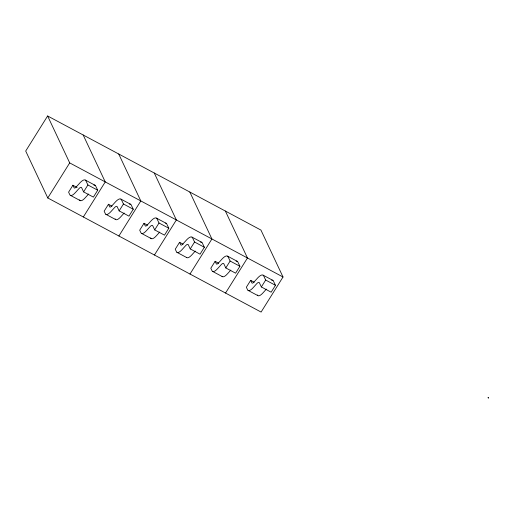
<?xml version="1.0" encoding="UTF-8"?>
<svg xmlns="http://www.w3.org/2000/svg" width="514" height="514" viewBox="0 0 514 514"><rect width="100%" height="100%" fill="white"/><g stroke="black" fill="none" stroke-linecap="round" stroke-linejoin="round"><path stroke-width="0.77" d="M47.622 115.971L25.7 151.039L47.783 197.967L261.099 312.069L283.015 277.001L260.939 230.079L47.622 115.971L69.698 162.899L283.015 277.001M47.783 197.967L69.698 162.899M77.113 187.494L72.911 185.252L68.6 192.152L69.775 194.665A13.351 4.022 -61.9 0 0 75.468 192.499L78.815 188.779A6.618 1.992 -61.9 0 1 81.63 187.706L83.589 191.876L93.387 197.113L97.705 190.212L95.501 185.638A14.951 4.504 -61.9 0 0 93.901 185.13M83.589 191.876L87.907 184.969L85.703 180.395A14.951 4.504 -61.9 0 0 80.312 182.444L75.995 187.199A5.018 1.51 -61.9 0 1 74.183 187.886L72.911 185.252M83.332 216.985L105.254 181.917L83.172 134.989M111.962 206.14L108.467 204.27L104.149 211.17L105.331 213.676A13.351 4.022 -61.9 0 0 111.018 211.517L114.365 207.797A6.618 1.992 -61.9 0 1 117.186 206.724L119.145 210.888L128.943 216.131L133.261 209.23L131.057 204.656A14.951 4.504 -61.9 0 0 129.457 204.148M119.145 210.888L123.463 203.987L121.259 199.413A14.951 4.504 -61.9 0 0 115.862 201.462L111.544 206.217A5.018 1.51 -61.9 0 1 109.733 206.904L108.467 204.27M118.888 236.003L140.804 200.935L118.728 154.007M147.518 225.158L144.016 223.288L139.705 230.188L140.881 232.694A13.351 4.022 -61.9 0 0 146.574 230.535L149.921 226.815A6.618 1.992 -61.9 0 1 152.735 225.742L154.695 229.906L164.493 235.149L168.81 228.248L166.607 223.667A14.951 4.504 -61.9 0 0 165.495 223.121M154.695 229.906L159.012 223.005L156.809 218.431A14.951 4.504 -61.9 0 0 151.418 220.48L147.094 225.235A5.018 1.51 -61.9 0 1 145.289 225.922L144.016 223.288M154.438 255.021L176.36 219.953L154.277 173.025M183.068 244.176L179.572 242.3L175.255 249.206L176.437 251.712A13.351 4.022 -61.9 0 0 182.123 249.553L185.47 245.833A6.618 1.992 -61.9 0 1 188.291 244.76L190.251 248.924L200.049 254.167L204.366 247.266L202.163 242.685A14.951 4.504 -61.9 0 0 200.563 242.178M190.251 248.924L194.568 242.023L192.364 237.449A14.951 4.504 -61.9 0 0 186.968 239.492L182.65 244.253A5.018 1.51 -61.9 0 1 180.838 244.94L179.572 242.3M189.994 274.039L211.909 238.971L189.833 192.043M218.623 263.194L215.122 261.318L210.811 268.224L211.986 270.73A13.351 4.022 -61.9 0 0 217.679 268.571L221.026 264.851A6.618 1.992 -61.9 0 1 223.841 263.778L225.8 267.942L235.598 273.185L239.916 266.278L237.712 261.703A14.951 4.504 -61.9 0 0 236.112 261.196M225.8 267.942L230.118 261.041L227.914 256.467A14.951 4.504 -61.9 0 0 222.523 258.51L218.199 263.271A5.018 1.51 -61.9 0 1 216.394 263.958L215.122 261.318M225.543 293.051L247.465 257.989L225.383 211.061M254.173 282.212L250.678 280.336L246.36 287.242L247.542 289.748A13.351 4.022 -61.9 0 0 253.229 287.589L256.576 283.869A6.618 1.992 -61.9 0 1 259.397 282.796L261.356 286.96L271.154 292.203L275.465 285.296L273.268 280.721A14.951 4.504 -61.9 0 0 271.668 280.214M261.356 286.96L265.674 280.059L263.47 275.478A14.951 4.504 -61.9 0 0 258.073 277.528L253.755 282.289A5.018 1.51 -61.9 0 1 251.944 282.976L250.678 280.336M88.614 194.022L85.266 197.742A13.351 4.022 -61.9 0 1 79.574 199.901M124.163 213.04L120.816 216.76A13.351 4.022 -61.9 0 1 115.13 218.919M159.719 232.058L156.372 235.778A13.351 4.022 -61.9 0 1 150.679 237.937M195.269 251.07L191.921 254.796A13.351 4.022 -61.9 0 1 186.453 257.315M230.825 270.088L227.477 273.814A13.351 4.022 -61.9 0 1 222.009 276.333M266.374 289.106L263.027 292.832A13.351 4.022 -61.9 0 1 257.341 294.991M85.395 180.099L95.193 185.342M120.944 199.117L130.742 204.36M156.5 218.135L166.298 223.378M192.05 237.153L201.848 242.39M227.606 256.171L237.404 261.408M263.155 275.189L272.953 280.426M87.907 184.969L97.705 190.212M123.463 203.987L133.261 209.23M159.012 223.005L168.81 228.248M194.568 242.023L204.366 247.266M230.118 261.041L239.916 266.278M265.674 280.059L275.465 285.296M70.277 195.288L80.075 200.524M105.833 214.306L115.631 219.542M141.382 233.324L151.18 238.56M176.938 252.335L186.736 257.578M212.488 271.353L222.286 276.596M248.044 290.371L257.842 295.614M488.165 397.483L488.3 398.029L488.165 397.483"/></g></svg>
